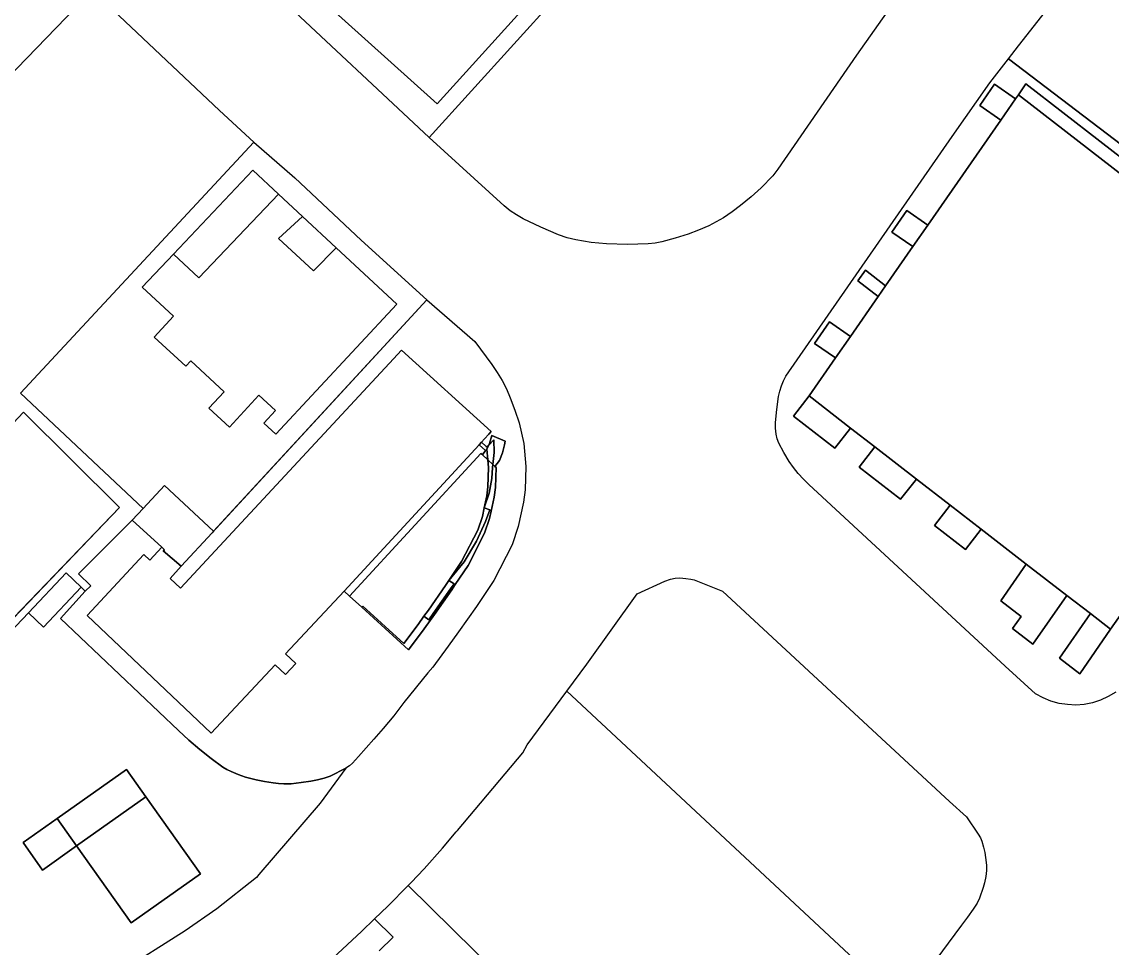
# Model space of a CAD drawing. Header units: millimetres. Extents: x 1888 to 2040, y 1705 to 1894.
# Drawn here: x 1931.1194 to 1931.3027, y 1832.0673 to 1832.2231 of the extents above; entities that cross this region are included whole.
import ezdxf

# ---------------------------------------------------------------- set-up
doc = ezdxf.new("R2010")
doc.units = ezdxf.units.MM

msp = doc.modelspace()

# ---------------------------------------------------------------- linework, layer by layer
for p, q in [((1931.0948, 1832.19065), (1931.1302, 1832.22731)), ((1931.0948, 1832.19065), (1931.1302, 1832.22731)), ((1931.13276, 1832.22695), (1931.15264, 1832.20815)), ((1931.13276, 1832.22695), (1931.15264, 1832.20815)), ((1931.18789, 1832.20361), (1931.16257, 1832.22731)), ((1931.18789, 1832.20361), (1931.16257, 1832.22731)), ((1931.18923, 1832.20928), (1931.16918, 1832.22731)), ((1931.16918, 1832.22731), (1931.18923, 1832.20928)), ((1931.20931, 1832.22731), (1931.18789, 1832.20361)), ((1931.18789, 1832.20361), (1931.20931, 1832.22731)), ((1931.20931, 1832.22731), (1931.18789, 1832.20361)), ((1931.18789, 1832.20361), (1931.20931, 1832.22731)), ((1931.20552, 1832.22728), (1931.18923, 1832.20928)), ((1931.18923, 1832.20928), (1931.20552, 1832.22728)), ((1931.28698, 1832.21904), (1931.29343, 1832.22731)), ((1931.28698, 1832.21904), (1931.29343, 1832.22731)), ((1931.26568, 1832.22591), (1931.25971, 1832.21745)), ((1931.26568, 1832.22591), (1931.25971, 1832.21745)), ((1931.28528, 1832.21684), (1931.28698, 1832.21904)), ((1931.28528, 1832.21684), (1931.28698, 1832.21904)), ((1931.25971, 1832.21745), (1931.24651, 1832.19828)), ((1931.25971, 1832.21745), (1931.24651, 1832.19828)), ((1931.28218, 1832.21283), (1931.28528, 1832.21684)), ((1931.28218, 1832.21283), (1931.28528, 1832.21684)), ((1931.28528, 1832.21684), (1931.34573, 1832.17078)), ((1931.34573, 1832.17078), (1931.28528, 1832.21684)), ((1931.28528, 1832.21684), (1931.34573, 1832.17078)), ((1931.34573, 1832.17078), (1931.28528, 1832.21684)), ((1931.27581, 1832.20377), (1931.28218, 1832.21283)), ((1931.27581, 1832.20377), (1931.28218, 1832.21283)), ((1931.28296, 1832.2126), (1931.28045, 1832.20899)), ((1931.28045, 1832.20899), (1931.28296, 1832.2126)), ((1931.28649, 1832.21015), (1931.28296, 1832.2126)), ((1931.28296, 1832.2126), (1931.28649, 1832.21015)), ((1931.28821, 1832.21264), (1931.28696, 1832.21083)), ((1931.28696, 1832.21083), (1931.28821, 1832.21264)), ((1931.33585, 1832.17568), (1931.28821, 1832.21264)), ((1931.28821, 1832.21264), (1931.33585, 1832.17568)), ((1931.28398, 1832.20654), (1931.28649, 1832.21015)), ((1931.28649, 1832.21015), (1931.28398, 1832.20654)), ((1931.28649, 1832.21015), (1931.28696, 1832.21083)), ((1931.28696, 1832.21083), (1931.28649, 1832.21015)), ((1931.28696, 1832.21083), (1931.3346, 1832.17387)), ((1931.3346, 1832.17387), (1931.28696, 1832.21083)), ((1931.15264, 1832.20815), (1931.15838, 1832.20285)), ((1931.15264, 1832.20815), (1931.15838, 1832.20285)), ((1931.28045, 1832.20899), (1931.28398, 1832.20654)), ((1931.28398, 1832.20654), (1931.28045, 1832.20899)), ((1931.27173, 1832.18889), (1931.28398, 1832.20654)), ((1931.28398, 1832.20654), (1931.27173, 1832.18889)), ((1931.15838, 1832.20285), (1931.11915, 1832.16062)), ((1931.11915, 1832.16062), (1931.15838, 1832.20285)), ((1931.15838, 1832.20285), (1931.11915, 1832.16062)), ((1931.11915, 1832.16062), (1931.15838, 1832.20285)), ((1931.15838, 1832.20285), (1931.16527, 1832.19682)), ((1931.15838, 1832.20285), (1931.16527, 1832.19682)), ((1931.2005, 1832.19212), (1931.18789, 1832.20361)), ((1931.2005, 1832.19212), (1931.18789, 1832.20361)), ((1931.24788, 1832.16348), (1931.27581, 1832.20377)), ((1931.24788, 1832.16348), (1931.27581, 1832.20377)), ((1931.1582, 1832.19813), (1931.14486, 1832.18401)), ((1931.14486, 1832.18401), (1931.1582, 1832.19813)), ((1931.16257, 1832.19407), (1931.1582, 1832.19813)), ((1931.1582, 1832.19813), (1931.16257, 1832.19407)), ((1931.24564, 1832.19719), (1931.24372, 1832.19517)), ((1931.24564, 1832.19719), (1931.24372, 1832.19517)), ((1931.24651, 1832.19828), (1931.24564, 1832.19719)), ((1931.24651, 1832.19828), (1931.24564, 1832.19719)), ((1931.16527, 1832.19682), (1931.17647, 1832.18638)), ((1931.16527, 1832.19682), (1931.17647, 1832.18638)), ((1931.24372, 1832.19517), (1931.24201, 1832.19364)), ((1931.24372, 1832.19517), (1931.24201, 1832.19364)), ((1931.14912, 1832.18002), (1931.16257, 1832.19407)), ((1931.16257, 1832.19407), (1931.14912, 1832.18002)), ((1931.16656, 1832.19036), (1931.16257, 1832.19407)), ((1931.16257, 1832.19407), (1931.16656, 1832.19036)), ((1931.24201, 1832.19364), (1931.24024, 1832.19218)), ((1931.24201, 1832.19364), (1931.24024, 1832.19218)), ((1931.20151, 1832.19132), (1931.2005, 1832.19212)), ((1931.20151, 1832.19132), (1931.2005, 1832.19212)), ((1931.24024, 1832.19218), (1931.23882, 1832.19112)), ((1931.24024, 1832.19218), (1931.23882, 1832.19112)), ((1931.2682, 1832.19134), (1931.26569, 1832.18773)), ((1931.26569, 1832.18773), (1931.2682, 1832.19134)), ((1931.27173, 1832.18889), (1931.2682, 1832.19134)), ((1931.2682, 1832.19134), (1931.27173, 1832.18889)), ((1931.16656, 1832.19036), (1931.16253, 1832.18666)), ((1931.16253, 1832.18666), (1931.16656, 1832.19036)), ((1931.17222, 1832.18509), (1931.16656, 1832.19036)), ((1931.16656, 1832.19036), (1931.17222, 1832.18509)), ((1931.20258, 1832.1906), (1931.20151, 1832.19132)), ((1931.20258, 1832.1906), (1931.20151, 1832.19132)), ((1931.20371, 1832.18997), (1931.20258, 1832.1906)), ((1931.20371, 1832.18997), (1931.20258, 1832.1906)), ((1931.20665, 1832.18856), (1931.20371, 1832.18997)), ((1931.20665, 1832.18856), (1931.20371, 1832.18997)), ((1931.23735, 1832.19013), (1931.23614, 1832.18942)), ((1931.23735, 1832.19013), (1931.23614, 1832.18942)), ((1931.23882, 1832.19112), (1931.23735, 1832.19013)), ((1931.23882, 1832.19112), (1931.23735, 1832.19013)), ((1931.20965, 1832.18727), (1931.20665, 1832.18856)), ((1931.20965, 1832.18727), (1931.20665, 1832.18856)), ((1931.23317, 1832.18805), (1931.23143, 1832.18739)), ((1931.23317, 1832.18805), (1931.23143, 1832.18739)), ((1931.23488, 1832.18879), (1931.23317, 1832.18805)), ((1931.23488, 1832.18879), (1931.23317, 1832.18805)), ((1931.23614, 1832.18942), (1931.23488, 1832.18879)), ((1931.23614, 1832.18942), (1931.23488, 1832.18879)), ((1931.26569, 1832.18773), (1931.26922, 1832.18528)), ((1931.26922, 1832.18528), (1931.26569, 1832.18773)), ((1931.26922, 1832.18528), (1931.27173, 1832.18889)), ((1931.27173, 1832.18889), (1931.26922, 1832.18528)), ((1931.16253, 1832.18666), (1931.16841, 1832.18119)), ((1931.16841, 1832.18119), (1931.16253, 1832.18666)), ((1931.17647, 1832.18638), (1931.18748, 1832.17632)), ((1931.17647, 1832.18638), (1931.18748, 1832.17632)), ((1931.21108, 1832.18677), (1931.20965, 1832.18727)), ((1931.21108, 1832.18677), (1931.20965, 1832.18727)), ((1931.21255, 1832.1864), (1931.21108, 1832.18677)), ((1931.21255, 1832.1864), (1931.21108, 1832.18677)), ((1931.21511, 1832.18598), (1931.21255, 1832.1864)), ((1931.21511, 1832.18598), (1931.21255, 1832.1864)), ((1931.2177, 1832.18575), (1931.21511, 1832.18598)), ((1931.2177, 1832.18575), (1931.21511, 1832.18598)), ((1931.22587, 1832.18585), (1931.22473, 1832.18574)), ((1931.22587, 1832.18585), (1931.22473, 1832.18574)), ((1931.22699, 1832.18607), (1931.22587, 1832.18585)), ((1931.22699, 1832.18607), (1931.22587, 1832.18585)), ((1931.22923, 1832.18668), (1931.22699, 1832.18607)), ((1931.22923, 1832.18668), (1931.22699, 1832.18607)), ((1931.23143, 1832.18739), (1931.22923, 1832.18668)), ((1931.23143, 1832.18739), (1931.22923, 1832.18668)), ((1931.14486, 1832.18401), (1931.1396, 1832.17844)), ((1931.1396, 1832.17844), (1931.14486, 1832.18401)), ((1931.14486, 1832.18401), (1931.14912, 1832.18002)), ((1931.14912, 1832.18002), (1931.14486, 1832.18401)), ((1931.16841, 1832.18119), (1931.17222, 1832.18509)), ((1931.17222, 1832.18509), (1931.16841, 1832.18119)), ((1931.18243, 1832.17561), (1931.17222, 1832.18509)), ((1931.17222, 1832.18509), (1931.18243, 1832.17561)), ((1931.22121, 1832.18565), (1931.2177, 1832.18575)), ((1931.22121, 1832.18565), (1931.2177, 1832.18575)), ((1931.22473, 1832.18574), (1931.22121, 1832.18565)), ((1931.22473, 1832.18574), (1931.22121, 1832.18565)), ((1931.26464, 1832.17867), (1931.26922, 1832.18528)), ((1931.26922, 1832.18528), (1931.26464, 1832.17867)), ((1931.26124, 1832.18131), (1931.25998, 1832.1795)), ((1931.25998, 1832.1795), (1931.26124, 1832.18131)), ((1931.26464, 1832.17867), (1931.26124, 1832.18131)), ((1931.26124, 1832.18131), (1931.26464, 1832.17867)), ((1931.25998, 1832.1795), (1931.26338, 1832.17686)), ((1931.26338, 1832.17686), (1931.25998, 1832.1795)), ((1931.26338, 1832.17686), (1931.26464, 1832.17867)), ((1931.26464, 1832.17867), (1931.26338, 1832.17686)), ((1931.1396, 1832.17844), (1931.14488, 1832.17356)), ((1931.14488, 1832.17356), (1931.1396, 1832.17844)), ((1931.25873, 1832.17017), (1931.26338, 1832.17686)), ((1931.26338, 1832.17686), (1931.25873, 1832.17017)), ((1931.15138, 1832.13713), (1931.18748, 1832.17632)), ((1931.18748, 1832.17632), (1931.15138, 1832.13713)), ((1931.15138, 1832.13713), (1931.18748, 1832.17632)), ((1931.18748, 1832.17632), (1931.15164, 1832.13742)), ((1931.1621, 1832.15375), (1931.18243, 1832.17561)), ((1931.18243, 1832.17561), (1931.1621, 1832.15375)), ((1931.18748, 1832.17632), (1931.19558, 1832.16934)), ((1931.18748, 1832.17632), (1931.19558, 1832.16934)), ((1931.14488, 1832.17356), (1931.14164, 1832.17006)), ((1931.14164, 1832.17006), (1931.14488, 1832.17356)), ((1931.2552, 1832.17262), (1931.25269, 1832.169)), ((1931.25269, 1832.169), (1931.2552, 1832.17262)), ((1931.25873, 1832.17017), (1931.2552, 1832.17262)), ((1931.2552, 1832.17262), (1931.25873, 1832.17017)), ((1931.14164, 1832.17006), (1931.14694, 1832.16516)), ((1931.14694, 1832.16516), (1931.14164, 1832.17006)), ((1931.19558, 1832.16934), (1931.19844, 1832.16543)), ((1931.19558, 1832.16934), (1931.19844, 1832.16543)), ((1931.25622, 1832.16655), (1931.25873, 1832.17017)), ((1931.25873, 1832.17017), (1931.25622, 1832.16655)), ((1931.18323, 1832.16787), (1931.18119, 1832.16567)), ((1931.18119, 1832.16567), (1931.18323, 1832.16787)), ((1931.19832, 1832.15416), (1931.18323, 1832.16787)), ((1931.18323, 1832.16787), (1931.19832, 1832.15416)), ((1931.25269, 1832.169), (1931.25622, 1832.16655)), ((1931.25622, 1832.16655), (1931.25269, 1832.169)), ((1931.18119, 1832.16567), (1931.14607, 1832.12781)), ((1931.14607, 1832.12781), (1931.18119, 1832.16567)), ((1931.14694, 1832.16516), (1931.14778, 1832.16607)), ((1931.14778, 1832.16607), (1931.14694, 1832.16516)), ((1931.14778, 1832.16607), (1931.15341, 1832.16086)), ((1931.15341, 1832.16086), (1931.14778, 1832.16607)), ((1931.25178, 1832.16016), (1931.25622, 1832.16655)), ((1931.25622, 1832.16655), (1931.25178, 1832.16016)), ((1931.19844, 1832.16543), (1931.19934, 1832.16411)), ((1931.19844, 1832.16543), (1931.19934, 1832.16411)), ((1931.19934, 1832.16411), (1931.20015, 1832.16275)), ((1931.19934, 1832.16411), (1931.20015, 1832.16275)), ((1931.20015, 1832.16275), (1931.20088, 1832.16133)), ((1931.20015, 1832.16275), (1931.20088, 1832.16133)), ((1931.24711, 1832.16184), (1931.24746, 1832.16269)), ((1931.24711, 1832.16184), (1931.24746, 1832.16269)), ((1931.24746, 1832.16269), (1931.24788, 1832.16348)), ((1931.24746, 1832.16269), (1931.24788, 1832.16348)), ((1931.13976, 1832.14121), (1931.11915, 1832.16062)), ((1931.11915, 1832.16062), (1931.13976, 1832.14121)), ((1931.13976, 1832.14121), (1931.11915, 1832.16062)), ((1931.11915, 1832.16062), (1931.13976, 1832.14121)), ((1931.15341, 1832.16086), (1931.15085, 1832.1581)), ((1931.15085, 1832.1581), (1931.15341, 1832.16086)), ((1931.15429, 1832.15491), (1931.15925, 1832.16027)), ((1931.15925, 1832.16027), (1931.15429, 1832.15491)), ((1931.15925, 1832.16027), (1931.16204, 1832.15769)), ((1931.16204, 1832.15769), (1931.15925, 1832.16027)), ((1931.20088, 1832.16133), (1931.20152, 1832.15987)), ((1931.20088, 1832.16133), (1931.20152, 1832.15987)), ((1931.24664, 1832.16006), (1931.24684, 1832.16096)), ((1931.24664, 1832.16006), (1931.24684, 1832.16096)), ((1931.24684, 1832.16096), (1931.24711, 1832.16184)), ((1931.24684, 1832.16096), (1931.24711, 1832.16184)), ((1931.20152, 1832.15987), (1931.20231, 1832.15776)), ((1931.20152, 1832.15987), (1931.20231, 1832.15776)), ((1931.24633, 1832.1579), (1931.24664, 1832.16006)), ((1931.24633, 1832.1579), (1931.24664, 1832.16006)), ((1931.25178, 1832.16016), (1931.24914, 1832.15676)), ((1931.24914, 1832.15676), (1931.25178, 1832.16016)), ((1931.25873, 1832.15476), (1931.25178, 1832.16016)), ((1931.25178, 1832.16016), (1931.25873, 1832.15476)), ((1931.07629, 1832.11177), (1931.11967, 1832.15744)), ((1931.11967, 1832.15744), (1931.07629, 1832.11177)), ((1931.11967, 1832.15744), (1931.13582, 1832.14141)), ((1931.13582, 1832.14141), (1931.11967, 1832.15744)), ((1931.15085, 1832.1581), (1931.15429, 1832.15491)), ((1931.15429, 1832.15491), (1931.15085, 1832.1581)), ((1931.16204, 1832.15769), (1931.1601, 1832.15559)), ((1931.1601, 1832.15559), (1931.16204, 1832.15769)), ((1931.20231, 1832.15776), (1931.20299, 1832.15562)), ((1931.20231, 1832.15776), (1931.20299, 1832.15562)), ((1931.24613, 1832.15572), (1931.24633, 1832.1579)), ((1931.24613, 1832.15572), (1931.24633, 1832.1579)), ((1931.24914, 1832.15676), (1931.25609, 1832.15137)), ((1931.25609, 1832.15137), (1931.24914, 1832.15676)), ((1931.1601, 1832.15559), (1931.1621, 1832.15375)), ((1931.1621, 1832.15375), (1931.1601, 1832.15559)), ((1931.20299, 1832.15562), (1931.20377, 1832.15216)), ((1931.20299, 1832.15562), (1931.20377, 1832.15216)), ((1931.24612, 1832.15473), (1931.24613, 1832.15572)), ((1931.24612, 1832.15473), (1931.24613, 1832.15572)), ((1931.24622, 1832.15374), (1931.24612, 1832.15473)), ((1931.24622, 1832.15374), (1931.24612, 1832.15473)), ((1931.25609, 1832.15137), (1931.25873, 1832.15476)), ((1931.25873, 1832.15476), (1931.25609, 1832.15137)), ((1931.26284, 1832.15158), (1931.25873, 1832.15476)), ((1931.25873, 1832.15476), (1931.26284, 1832.15158)), ((1931.19669, 1832.15239), (1931.19719, 1832.15293)), ((1931.19719, 1832.15293), (1931.19669, 1832.15239)), ((1931.19719, 1832.15293), (1931.19793, 1832.15373)), ((1931.19793, 1832.15373), (1931.19719, 1832.15293)), ((1931.19793, 1832.15373), (1931.19832, 1832.15416)), ((1931.19832, 1832.15416), (1931.19793, 1832.15373)), ((1931.19839, 1832.15353), (1931.19802, 1832.15217)), ((1931.19802, 1832.15217), (1931.19839, 1832.15353)), ((1931.20067, 1832.15255), (1931.19839, 1832.15353)), ((1931.19839, 1832.15353), (1931.20067, 1832.15255)), ((1931.2464, 1832.15296), (1931.24622, 1832.15374)), ((1931.2464, 1832.15296), (1931.24622, 1832.15374)), ((1931.2467, 1832.15222), (1931.2464, 1832.15296)), ((1931.2467, 1832.15222), (1931.2464, 1832.15296)), ((1931.17357, 1832.12732), (1931.19629, 1832.15195)), ((1931.19629, 1832.15195), (1931.17357, 1832.12732)), ((1931.19629, 1832.15195), (1931.19669, 1832.15239)), ((1931.19669, 1832.15239), (1931.19629, 1832.15195)), ((1931.19736, 1832.15097), (1931.19629, 1832.15195)), ((1931.19629, 1832.15195), (1931.19736, 1832.15097)), ((1931.19669, 1832.15239), (1931.19748, 1832.15167)), ((1931.19748, 1832.15167), (1931.19669, 1832.15239)), ((1931.19758, 1832.15121), (1931.19736, 1832.15097)), ((1931.19736, 1832.15097), (1931.19758, 1832.15121)), ((1931.19748, 1832.15167), (1931.19761, 1832.15155)), ((1931.19761, 1832.15155), (1931.19748, 1832.15167)), ((1931.19786, 1832.15182), (1931.19758, 1832.15121)), ((1931.19758, 1832.15121), (1931.19786, 1832.15182)), ((1931.19776, 1832.1494), (1931.19758, 1832.15121)), ((1931.19758, 1832.15121), (1931.19776, 1832.1494)), ((1931.19761, 1832.15155), (1931.19786, 1832.15182)), ((1931.19786, 1832.15182), (1931.19761, 1832.15155)), ((1931.19786, 1832.15182), (1931.19877, 1832.1528)), ((1931.19877, 1832.1528), (1931.19786, 1832.15182)), ((1931.19802, 1832.15217), (1931.19786, 1832.15182)), ((1931.19786, 1832.15182), (1931.19802, 1832.15217)), ((1931.19877, 1832.1528), (1931.19878, 1832.15067)), ((1931.19878, 1832.15067), (1931.19877, 1832.1528)), ((1931.2002, 1832.15059), (1931.20057, 1832.15191)), ((1931.20057, 1832.15191), (1931.2002, 1832.15059)), ((1931.20057, 1832.15191), (1931.20067, 1832.15255)), ((1931.20067, 1832.15255), (1931.20057, 1832.15191)), ((1931.20377, 1832.15216), (1931.20414, 1832.1483)), ((1931.20377, 1832.15216), (1931.20414, 1832.1483)), ((1931.2475, 1832.15066), (1931.2467, 1832.15222)), ((1931.2475, 1832.15066), (1931.2467, 1832.15222)), ((1931.26284, 1832.15158), (1931.2602, 1832.14818)), ((1931.2602, 1832.14818), (1931.26284, 1832.15158)), ((1931.2698, 1832.14618), (1931.26284, 1832.15158)), ((1931.26284, 1832.15158), (1931.2698, 1832.14618)), ((1931.17447, 1832.1265), (1931.19656, 1832.15048)), ((1931.19656, 1832.15048), (1931.17447, 1832.1265)), ((1931.19656, 1832.15048), (1931.19672, 1832.15034)), ((1931.19672, 1832.15034), (1931.19656, 1832.15048)), ((1931.19672, 1832.15034), (1931.19683, 1832.15024)), ((1931.19683, 1832.15024), (1931.19672, 1832.15034)), ((1931.19736, 1832.15097), (1931.19683, 1832.15024)), ((1931.19683, 1832.15024), (1931.19736, 1832.15097)), ((1931.19683, 1832.15024), (1931.19776, 1832.1494)), ((1931.19776, 1832.1494), (1931.19683, 1832.15024)), ((1931.19788, 1832.1481), (1931.19776, 1832.1494)), ((1931.19776, 1832.1494), (1931.19859, 1832.14864)), ((1931.19776, 1832.1494), (1931.19788, 1832.1481)), ((1931.19859, 1832.14864), (1931.19776, 1832.1494)), ((1931.19878, 1832.15067), (1931.19859, 1832.14864)), ((1931.19859, 1832.14864), (1931.19878, 1832.15067)), ((1931.19894, 1832.14832), (1931.19972, 1832.14931)), ((1931.19972, 1832.14931), (1931.19894, 1832.14832)), ((1931.19972, 1832.14931), (1931.2002, 1832.15059)), ((1931.2002, 1832.15059), (1931.19972, 1832.14931)), ((1931.24841, 1832.14916), (1931.2475, 1832.15066)), ((1931.24841, 1832.14916), (1931.2475, 1832.15066)), ((1931.19777, 1832.14487), (1931.19788, 1832.1481)), ((1931.19788, 1832.1481), (1931.19777, 1832.14487)), ((1931.19854, 1832.14815), (1931.1984, 1832.14625)), ((1931.1984, 1832.14625), (1931.19854, 1832.14815)), ((1931.19859, 1832.14864), (1931.19854, 1832.14815)), ((1931.19854, 1832.14815), (1931.19859, 1832.14864)), ((1931.19859, 1832.14864), (1931.19894, 1832.14832)), ((1931.19894, 1832.14832), (1931.19859, 1832.14864)), ((1931.19894, 1832.14832), (1931.19915, 1832.14813)), ((1931.19915, 1832.14813), (1931.19894, 1832.14832)), ((1931.19915, 1832.14813), (1931.19902, 1832.14477)), ((1931.19902, 1832.14477), (1931.19915, 1832.14813)), ((1931.20414, 1832.1483), (1931.20401, 1832.14438)), ((1931.20414, 1832.1483), (1931.20401, 1832.14438)), ((1931.24914, 1832.1481), (1931.24841, 1832.14916)), ((1931.24914, 1832.1481), (1931.24841, 1832.14916)), ((1931.24994, 1832.1471), (1931.24914, 1832.1481)), ((1931.24994, 1832.1471), (1931.24914, 1832.1481)), ((1931.2602, 1832.14818), (1931.26716, 1832.14278)), ((1931.26716, 1832.14278), (1931.2602, 1832.14818)), ((1931.1984, 1832.14625), (1931.19798, 1832.14382)), ((1931.19798, 1832.14382), (1931.1984, 1832.14625)), ((1931.25081, 1832.14615), (1931.24994, 1832.1471)), ((1931.25081, 1832.14615), (1931.24994, 1832.1471)), ((1931.25173, 1832.14525), (1931.25081, 1832.14615)), ((1931.25173, 1832.14525), (1931.25081, 1832.14615)), ((1931.26716, 1832.14278), (1931.2698, 1832.14618)), ((1931.2698, 1832.14618), (1931.26716, 1832.14278)), ((1931.2755, 1832.14178), (1931.2698, 1832.14618)), ((1931.2698, 1832.14618), (1931.2755, 1832.14178)), ((1931.14339, 1832.1451), (1931.13976, 1832.14121)), ((1931.13976, 1832.14121), (1931.14339, 1832.1451)), ((1931.15164, 1832.13742), (1931.14339, 1832.1451)), ((1931.14339, 1832.1451), (1931.15164, 1832.13742)), ((1931.19798, 1832.14382), (1931.19714, 1832.14135)), ((1931.19714, 1832.14135), (1931.19798, 1832.14382)), ((1931.19758, 1832.14336), (1931.19777, 1832.14487)), ((1931.19777, 1832.14487), (1931.19758, 1832.14336)), ((1931.19902, 1832.14477), (1931.19882, 1832.14315)), ((1931.19882, 1832.14315), (1931.19902, 1832.14477)), ((1931.20401, 1832.14438), (1931.20375, 1832.1423)), ((1931.20401, 1832.14438), (1931.20375, 1832.1423)), ((1931.28472, 1832.11472), (1931.25173, 1832.14525)), ((1931.28472, 1832.11472), (1931.25173, 1832.14525)), ((1931.19714, 1832.14135), (1931.19758, 1832.14336)), ((1931.19758, 1832.14336), (1931.19714, 1832.14135)), ((1931.19882, 1832.14315), (1931.1983, 1832.1408)), ((1931.1983, 1832.1408), (1931.19882, 1832.14315)), ((1931.20375, 1832.1423), (1931.20285, 1832.1382)), ((1931.20375, 1832.1423), (1931.20285, 1832.1382)), ((1931.13582, 1832.14141), (1931.08919, 1832.09292)), ((1931.08919, 1832.09292), (1931.13582, 1832.14141)), ((1931.13794, 1832.13926), (1931.13976, 1832.14121)), ((1931.13976, 1832.14121), (1931.13794, 1832.13926)), ((1931.13794, 1832.13926), (1931.13976, 1832.14121)), ((1931.13976, 1832.14121), (1931.13794, 1832.13926)), ((1931.19682, 1832.13987), (1931.19714, 1832.14135)), ((1931.19714, 1832.14135), (1931.19682, 1832.13987)), ((1931.19714, 1832.14135), (1931.19809, 1832.141)), ((1931.19809, 1832.141), (1931.19714, 1832.14135)), ((1931.19809, 1832.141), (1931.19737, 1832.13905)), ((1931.19737, 1832.13905), (1931.19809, 1832.141)), ((1931.1983, 1832.1408), (1931.19802, 1832.13954)), ((1931.19802, 1832.13954), (1931.1983, 1832.1408)), ((1931.2755, 1832.14178), (1931.27285, 1832.13836)), ((1931.27285, 1832.13836), (1931.2755, 1832.14178)), ((1931.28072, 1832.13774), (1931.2755, 1832.14178)), ((1931.2755, 1832.14178), (1931.28072, 1832.13774)), ((1931.13794, 1832.13926), (1931.1289, 1832.13022)), ((1931.1289, 1832.13022), (1931.13794, 1832.13926)), ((1931.13794, 1832.13926), (1931.1289, 1832.13022)), ((1931.1289, 1832.13022), (1931.13794, 1832.13926)), ((1931.1429, 1832.13473), (1931.13794, 1832.13926)), ((1931.13794, 1832.13926), (1931.1429, 1832.13473)), ((1931.1429, 1832.13473), (1931.13794, 1832.13926)), ((1931.13794, 1832.13926), (1931.1429, 1832.13473)), ((1931.19737, 1832.13905), (1931.19583, 1832.13571)), ((1931.19583, 1832.13571), (1931.19737, 1832.13905)), ((1931.19605, 1832.13758), (1931.19682, 1832.13987)), ((1931.19682, 1832.13987), (1931.19605, 1832.13758)), ((1931.19802, 1832.13954), (1931.1972, 1832.13709)), ((1931.1972, 1832.13709), (1931.19802, 1832.13954)), ((1931.20285, 1832.1382), (1931.20182, 1832.13514)), ((1931.20285, 1832.1382), (1931.20182, 1832.13514)), ((1931.27285, 1832.13836), (1931.27807, 1832.13432)), ((1931.27807, 1832.13432), (1931.27285, 1832.13836)), ((1931.15138, 1832.13713), (1931.14617, 1832.13153)), ((1931.14617, 1832.13153), (1931.15138, 1832.13713)), ((1931.15138, 1832.13713), (1931.14617, 1832.13153)), ((1931.14617, 1832.13153), (1931.15138, 1832.13713)), ((1931.15164, 1832.13742), (1931.15138, 1832.13713)), ((1931.19333, 1832.1323), (1931.19605, 1832.13758)), ((1931.19605, 1832.13758), (1931.19333, 1832.1323)), ((1931.1972, 1832.13709), (1931.19441, 1832.13167)), ((1931.19441, 1832.13167), (1931.1972, 1832.13709)), ((1931.27807, 1832.13432), (1931.28072, 1832.13774)), ((1931.28072, 1832.13774), (1931.27807, 1832.13432)), ((1931.28829, 1832.13189), (1931.28072, 1832.13774)), ((1931.28072, 1832.13774), (1931.28829, 1832.13189)), ((1931.14291, 1832.13471), (1931.14092, 1832.13256)), ((1931.14092, 1832.13256), (1931.14291, 1832.13471)), ((1931.14291, 1832.13471), (1931.1429, 1832.13473)), ((1931.1429, 1832.13473), (1931.14291, 1832.13471)), ((1931.14291, 1832.13471), (1931.1429, 1832.13473)), ((1931.1429, 1832.13473), (1931.14291, 1832.13471)), ((1931.14336, 1832.13429), (1931.14291, 1832.13471)), ((1931.14291, 1832.13471), (1931.14336, 1832.13429)), ((1931.14336, 1832.13429), (1931.14291, 1832.13471)), ((1931.14291, 1832.13471), (1931.14336, 1832.13429)), ((1931.19583, 1832.13571), (1931.19374, 1832.13226)), ((1931.19374, 1832.13226), (1931.19583, 1832.13571)), ((1931.20182, 1832.13514), (1931.19873, 1832.12913)), ((1931.20182, 1832.13514), (1931.19873, 1832.12913)), ((1931.13992, 1832.13347), (1931.13039, 1832.12325)), ((1931.13039, 1832.12325), (1931.13992, 1832.13347)), ((1931.14092, 1832.13256), (1931.13992, 1832.13347)), ((1931.13992, 1832.13347), (1931.14092, 1832.13256)), ((1931.14315, 1832.13411), (1931.14336, 1832.13429)), ((1931.14336, 1832.13429), (1931.14315, 1832.13411)), ((1931.14315, 1832.13411), (1931.14336, 1832.13429)), ((1931.14336, 1832.13429), (1931.14315, 1832.13411)), ((1931.14617, 1832.13153), (1931.14315, 1832.13411)), ((1931.14315, 1832.13411), (1931.14617, 1832.13153)), ((1931.14617, 1832.13153), (1931.14315, 1832.13411)), ((1931.14315, 1832.13411), (1931.14617, 1832.13153)), ((1931.14432, 1832.12944), (1931.14617, 1832.13153)), ((1931.14617, 1832.13153), (1931.14432, 1832.12944)), ((1931.1912, 1832.1291), (1931.19333, 1832.1323)), ((1931.19333, 1832.1323), (1931.1912, 1832.1291)), ((1931.19374, 1832.13226), (1931.1912, 1832.1291)), ((1931.1912, 1832.1291), (1931.19374, 1832.13226)), ((1931.19441, 1832.13167), (1931.19226, 1832.12845)), ((1931.19226, 1832.12845), (1931.19441, 1832.13167)), ((1931.28829, 1832.13189), (1931.28401, 1832.12572)), ((1931.28401, 1832.12572), (1931.28829, 1832.13189)), ((1931.2951, 1832.12662), (1931.28829, 1832.13189)), ((1931.28829, 1832.13189), (1931.2951, 1832.12662)), ((1931.12684, 1832.13039), (1931.12048, 1832.12368)), ((1931.12048, 1832.12368), (1931.12684, 1832.13039)), ((1931.12684, 1832.13039), (1931.12048, 1832.12368)), ((1931.12048, 1832.12368), (1931.12684, 1832.13039)), ((1931.12935, 1832.128), (1931.12684, 1832.13039)), ((1931.12684, 1832.13039), (1931.12935, 1832.128)), ((1931.12935, 1832.128), (1931.12684, 1832.13039)), ((1931.12684, 1832.13039), (1931.12935, 1832.128)), ((1931.1289, 1832.13022), (1931.13101, 1832.12825)), ((1931.13101, 1832.12825), (1931.1289, 1832.13022)), ((1931.1289, 1832.13022), (1931.13101, 1832.12825)), ((1931.13101, 1832.12825), (1931.1289, 1832.13022)), ((1931.14607, 1832.12781), (1931.14432, 1832.12944)), ((1931.14432, 1832.12944), (1931.14607, 1832.12781)), ((1931.1912, 1832.1291), (1931.19065, 1832.12828)), ((1931.19065, 1832.12828), (1931.1912, 1832.1291)), ((1931.19206, 1832.12857), (1931.1912, 1832.1291)), ((1931.1912, 1832.1291), (1931.19206, 1832.12857)), ((1931.19873, 1832.12913), (1931.19581, 1832.12475)), ((1931.19873, 1832.12913), (1931.19581, 1832.12475)), ((1931.22287, 1832.12685), (1931.22751, 1832.12901)), ((1931.22287, 1832.12685), (1931.22751, 1832.12901)), ((1931.22751, 1832.12901), (1931.22847, 1832.12937)), ((1931.22751, 1832.12901), (1931.22847, 1832.12937)), ((1931.22847, 1832.12937), (1931.22925, 1832.12952)), ((1931.22847, 1832.12937), (1931.22925, 1832.12952)), ((1931.22925, 1832.12952), (1931.23004, 1832.12959)), ((1931.22925, 1832.12952), (1931.23004, 1832.12959)), ((1931.23004, 1832.12959), (1931.23104, 1832.12948)), ((1931.23004, 1832.12959), (1931.23104, 1832.12948)), ((1931.23104, 1832.12948), (1931.23188, 1832.12937)), ((1931.23104, 1832.12948), (1931.23188, 1832.12937)), ((1931.23188, 1832.12937), (1931.23243, 1832.12921)), ((1931.23188, 1832.12937), (1931.23243, 1832.12921)), ((1931.23243, 1832.12921), (1931.23719, 1832.12734)), ((1931.23243, 1832.12921), (1931.23719, 1832.12734)), ((1931.12305, 1832.12125), (1931.12935, 1832.128)), ((1931.12935, 1832.128), (1931.12305, 1832.12125)), ((1931.12305, 1832.12125), (1931.12935, 1832.128)), ((1931.12935, 1832.128), (1931.12305, 1832.12125)), ((1931.13003, 1832.12731), (1931.12586, 1832.12272)), ((1931.12586, 1832.12272), (1931.13003, 1832.12731)), ((1931.13003, 1832.12731), (1931.12586, 1832.12272)), ((1931.12586, 1832.12272), (1931.13003, 1832.12731)), ((1931.13003, 1832.12731), (1931.12935, 1832.128)), ((1931.12935, 1832.128), (1931.13003, 1832.12731)), ((1931.13003, 1832.12731), (1931.12935, 1832.128)), ((1931.12935, 1832.128), (1931.13003, 1832.12731)), ((1931.13101, 1832.12825), (1931.13003, 1832.12731)), ((1931.13003, 1832.12731), (1931.13101, 1832.12825)), ((1931.13101, 1832.12825), (1931.13003, 1832.12731)), ((1931.13003, 1832.12731), (1931.13101, 1832.12825)), ((1931.16371, 1832.1168), (1931.17357, 1832.12732)), ((1931.17357, 1832.12732), (1931.16371, 1832.1168)), ((1931.17447, 1832.1265), (1931.17357, 1832.12732)), ((1931.17357, 1832.12732), (1931.17447, 1832.1265)), ((1931.19065, 1832.12828), (1931.18774, 1832.12413)), ((1931.18774, 1832.12413), (1931.19065, 1832.12828)), ((1931.18857, 1832.12355), (1931.19149, 1832.12772)), ((1931.19149, 1832.12772), (1931.18857, 1832.12355)), ((1931.19168, 1832.12757), (1931.18876, 1832.12341)), ((1931.18876, 1832.12341), (1931.19168, 1832.12757)), ((1931.19149, 1832.12772), (1931.19206, 1832.12857)), ((1931.19206, 1832.12857), (1931.19149, 1832.12772)), ((1931.19226, 1832.12845), (1931.19168, 1832.12757)), ((1931.19168, 1832.12757), (1931.19226, 1832.12845)), ((1931.23719, 1832.12734), (1931.27539, 1832.09195)), ((1931.23719, 1832.12734), (1931.27539, 1832.09195)), ((1931.30699, 1832.12744), (1931.30247, 1832.12093)), ((1931.30247, 1832.12093), (1931.30699, 1832.12744)), ((1931.17653, 1832.12463), (1931.17447, 1832.1265)), ((1931.17447, 1832.1265), (1931.17653, 1832.12463)), ((1931.21439, 1832.11506), (1931.22287, 1832.12685)), ((1931.21439, 1832.11506), (1931.22287, 1832.12685)), ((1931.28401, 1832.12572), (1931.28741, 1832.12309)), ((1931.28741, 1832.12309), (1931.28401, 1832.12572)), ((1931.28939, 1832.11839), (1931.2951, 1832.12662)), ((1931.2951, 1832.12662), (1931.28939, 1832.11839)), ((1931.29906, 1832.12356), (1931.2951, 1832.12662)), ((1931.2951, 1832.12662), (1931.29906, 1832.12356)), ((1931.12048, 1832.12368), (1931.08635, 1832.08772)), ((1931.08635, 1832.08772), (1931.12048, 1832.12368)), ((1931.12048, 1832.12368), (1931.08635, 1832.08772)), ((1931.08635, 1832.08772), (1931.12048, 1832.12368)), ((1931.12048, 1832.12368), (1931.12305, 1832.12125)), ((1931.12305, 1832.12125), (1931.12048, 1832.12368)), ((1931.12048, 1832.12368), (1931.12305, 1832.12125)), ((1931.12305, 1832.12125), (1931.12048, 1832.12368)), ((1931.17671, 1832.12482), (1931.17653, 1832.12463)), ((1931.17653, 1832.12463), (1931.17671, 1832.12482)), ((1931.18441, 1832.11747), (1931.17653, 1832.12463)), ((1931.17653, 1832.12463), (1931.18441, 1832.11747)), ((1931.18364, 1832.11853), (1931.17671, 1832.12482)), ((1931.17671, 1832.12482), (1931.18364, 1832.11853)), ((1931.18774, 1832.12413), (1931.187, 1832.12311)), ((1931.187, 1832.12311), (1931.18774, 1832.12413)), ((1931.1878, 1832.12248), (1931.18857, 1832.12355)), ((1931.18857, 1832.12355), (1931.1878, 1832.12248)), ((1931.19581, 1832.12475), (1931.19283, 1832.12051)), ((1931.19581, 1832.12475), (1931.19283, 1832.12051)), ((1931.29906, 1832.12356), (1931.29387, 1832.11607)), ((1931.29387, 1832.11607), (1931.29906, 1832.12356)), ((1931.30247, 1832.12093), (1931.29906, 1832.12356)), ((1931.29906, 1832.12356), (1931.30247, 1832.12093)), ((1931.12586, 1832.12272), (1931.14571, 1832.10391)), ((1931.14571, 1832.10391), (1931.12586, 1832.12272)), ((1931.12586, 1832.12272), (1931.14571, 1832.10391)), ((1931.14571, 1832.10391), (1931.12586, 1832.12272)), ((1931.13039, 1832.12325), (1931.15123, 1832.10347)), ((1931.15123, 1832.10347), (1931.13039, 1832.12325)), ((1931.18601, 1832.12173), (1931.18364, 1832.11853)), ((1931.18364, 1832.11853), (1931.18601, 1832.12173)), ((1931.187, 1832.12311), (1931.18601, 1832.12173)), ((1931.18601, 1832.12173), (1931.187, 1832.12311)), ((1931.187, 1832.12311), (1931.1878, 1832.12248)), ((1931.1878, 1832.12248), (1931.187, 1832.12311)), ((1931.18876, 1832.12341), (1931.18702, 1832.121)), ((1931.18702, 1832.121), (1931.18876, 1832.12341)), ((1931.28741, 1832.12309), (1931.28598, 1832.12103)), ((1931.28598, 1832.12103), (1931.28741, 1832.12309)), ((1931.18702, 1832.121), (1931.18441, 1832.11747)), ((1931.18441, 1832.11747), (1931.18702, 1832.121)), ((1931.19283, 1832.12051), (1931.19106, 1832.11805)), ((1931.19283, 1832.12051), (1931.19106, 1832.11805)), ((1931.28598, 1832.12103), (1931.28939, 1832.11839)), ((1931.28939, 1832.11839), (1931.28598, 1832.12103)), ((1931.29728, 1832.11344), (1931.30247, 1832.12093)), ((1931.30247, 1832.12093), (1931.29728, 1832.11344)), ((1931.19106, 1832.11805), (1931.18847, 1832.11455)), ((1931.19106, 1832.11805), (1931.18847, 1832.11455)), ((1931.16547, 1832.11516), (1931.16371, 1832.1168)), ((1931.16371, 1832.1168), (1931.16547, 1832.11516)), ((1931.15123, 1832.10347), (1931.16198, 1832.11495)), ((1931.16198, 1832.11495), (1931.15123, 1832.10347)), ((1931.16198, 1832.11495), (1931.16373, 1832.11331)), ((1931.16373, 1832.11331), (1931.16198, 1832.11495)), ((1931.16373, 1832.11331), (1931.16547, 1832.11516)), ((1931.16547, 1832.11516), (1931.16373, 1832.11331)), ((1931.18847, 1832.11455), (1931.18767, 1832.11357)), ((1931.18847, 1832.11455), (1931.18767, 1832.11357)), ((1931.21105, 1832.11051), (1931.21439, 1832.11506)), ((1931.21105, 1832.11051), (1931.21439, 1832.11506)), ((1931.28986, 1832.11007), (1931.28472, 1832.11472)), ((1931.28986, 1832.11007), (1931.28472, 1832.11472)), ((1931.29387, 1832.11607), (1931.29728, 1832.11344)), ((1931.29728, 1832.11344), (1931.29387, 1832.11607)), ((1931.18767, 1832.11357), (1931.18364, 1832.10858)), ((1931.18767, 1832.11357), (1931.18364, 1832.10858)), ((1931.20437, 1832.10148), (1931.21105, 1832.11051)), ((1931.20437, 1832.10148), (1931.21105, 1832.11051)), ((1931.21105, 1832.11051), (1931.26747, 1832.05787)), ((1931.26747, 1832.05787), (1931.21105, 1832.11051)), ((1931.21105, 1832.11051), (1931.26747, 1832.05787)), ((1931.26747, 1832.05787), (1931.21105, 1832.11051)), ((1931.2911, 1832.10938), (1931.28986, 1832.11007)), ((1931.2911, 1832.10938), (1931.28986, 1832.11007)), ((1931.29242, 1832.10884), (1931.2911, 1832.10938)), ((1931.29242, 1832.10884), (1931.2911, 1832.10938)), ((1931.29379, 1832.10846), (1931.29242, 1832.10884)), ((1931.29379, 1832.10846), (1931.29242, 1832.10884)), ((1931.30075, 1832.109), (1931.2994, 1832.10857)), ((1931.30075, 1832.109), (1931.2994, 1832.10857)), ((1931.30208, 1832.1096), (1931.30075, 1832.109)), ((1931.30208, 1832.1096), (1931.30075, 1832.109)), ((1931.30333, 1832.11035), (1931.30208, 1832.1096)), ((1931.30333, 1832.11035), (1931.30208, 1832.1096)), ((1931.18364, 1832.10858), (1931.18191, 1832.10638)), ((1931.18364, 1832.10858), (1931.18191, 1832.10638)), ((1931.29519, 1832.10824), (1931.29379, 1832.10846)), ((1931.29519, 1832.10824), (1931.29379, 1832.10846)), ((1931.2966, 1832.10818), (1931.29519, 1832.10824)), ((1931.2966, 1832.10818), (1931.29519, 1832.10824)), ((1931.29801, 1832.10829), (1931.2966, 1832.10818)), ((1931.29801, 1832.10829), (1931.2966, 1832.10818)), ((1931.2994, 1832.10857), (1931.29801, 1832.10829)), ((1931.2994, 1832.10857), (1931.29801, 1832.10829)), ((1931.18191, 1832.10638), (1931.18013, 1832.10422)), ((1931.18191, 1832.10638), (1931.18013, 1832.10422)), ((1931.14571, 1832.10391), (1931.14749, 1832.10226)), ((1931.14749, 1832.10226), (1931.14571, 1832.10391)), ((1931.14571, 1832.10391), (1931.14749, 1832.10226)), ((1931.14749, 1832.10226), (1931.14571, 1832.10391)), ((1931.18013, 1832.10422), (1931.17858, 1832.10241)), ((1931.18013, 1832.10422), (1931.17858, 1832.10241)), ((1931.14749, 1832.10226), (1931.14933, 1832.10067)), ((1931.14933, 1832.10067), (1931.14749, 1832.10226)), ((1931.14749, 1832.10226), (1931.14933, 1832.10067)), ((1931.14933, 1832.10067), (1931.14749, 1832.10226)), ((1931.17858, 1832.10241), (1931.17601, 1832.09951)), ((1931.17858, 1832.10241), (1931.17601, 1832.09951)), ((1931.14933, 1832.10067), (1931.15124, 1832.09917)), ((1931.15124, 1832.09917), (1931.14933, 1832.10067)), ((1931.14933, 1832.10067), (1931.15124, 1832.09917)), ((1931.15124, 1832.09917), (1931.14933, 1832.10067)), ((1931.19263, 1832.08709), (1931.20362, 1832.10016)), ((1931.19263, 1832.08709), (1931.20362, 1832.10016)), ((1931.20362, 1832.10016), (1931.20437, 1832.10148)), ((1931.20362, 1832.10016), (1931.20437, 1832.10148)), ((1931.15124, 1832.09917), (1931.1532, 1832.09774)), ((1931.1532, 1832.09774), (1931.15124, 1832.09917)), ((1931.15124, 1832.09917), (1931.1532, 1832.09774)), ((1931.1532, 1832.09774), (1931.15124, 1832.09917)), ((1931.17447, 1832.09795), (1931.17385, 1832.09755)), ((1931.17447, 1832.09795), (1931.17385, 1832.09755)), ((1931.17499, 1832.09841), (1931.17447, 1832.09795)), ((1931.17499, 1832.09841), (1931.17447, 1832.09795)), ((1931.17601, 1832.09951), (1931.17499, 1832.09841)), ((1931.17601, 1832.09951), (1931.17499, 1832.09841)), ((1931.13698, 1832.09735), (1931.12532, 1832.08909)), ((1931.12532, 1832.08909), (1931.13698, 1832.09735)), ((1931.14026, 1832.09273), (1931.13698, 1832.09735)), ((1931.13698, 1832.09735), (1931.14026, 1832.09273)), ((1931.1532, 1832.09774), (1931.15386, 1832.09732)), ((1931.15386, 1832.09732), (1931.1532, 1832.09774)), ((1931.1532, 1832.09774), (1931.15386, 1832.09732)), ((1931.15386, 1832.09732), (1931.1532, 1832.09774)), ((1931.15386, 1832.09732), (1931.15456, 1832.09697)), ((1931.15456, 1832.09697), (1931.15386, 1832.09732)), ((1931.15386, 1832.09732), (1931.15456, 1832.09697)), ((1931.15456, 1832.09697), (1931.15386, 1832.09732)), ((1931.15456, 1832.09697), (1931.15575, 1832.09648)), ((1931.15575, 1832.09648), (1931.15456, 1832.09697)), ((1931.15456, 1832.09697), (1931.15575, 1832.09648)), ((1931.15575, 1832.09648), (1931.15456, 1832.09697)), ((1931.15575, 1832.09648), (1931.15697, 1832.09606)), ((1931.15697, 1832.09606), (1931.15575, 1832.09648)), ((1931.15575, 1832.09648), (1931.15697, 1832.09606)), ((1931.15697, 1832.09606), (1931.15575, 1832.09648)), ((1931.15697, 1832.09606), (1931.15876, 1832.09559)), ((1931.15876, 1832.09559), (1931.15697, 1832.09606)), ((1931.15697, 1832.09606), (1931.15876, 1832.09559)), ((1931.15876, 1832.09559), (1931.15697, 1832.09606)), ((1931.17385, 1832.09755), (1931.16954, 1832.09166)), ((1931.17385, 1832.09755), (1931.16954, 1832.09166)), ((1931.1702, 1832.09587), (1931.17121, 1832.09624)), ((1931.17121, 1832.09624), (1931.1702, 1832.09587)), ((1931.1702, 1832.09587), (1931.17121, 1832.09624)), ((1931.17121, 1832.09624), (1931.1702, 1832.09587)), ((1931.17121, 1832.09624), (1931.17385, 1832.09755)), ((1931.17385, 1832.09755), (1931.17121, 1832.09624)), ((1931.17121, 1832.09624), (1931.17385, 1832.09755)), ((1931.17385, 1832.09755), (1931.17121, 1832.09624)), ((1931.15876, 1832.09559), (1931.16021, 1832.09531)), ((1931.16021, 1832.09531), (1931.15876, 1832.09559)), ((1931.15876, 1832.09559), (1931.16021, 1832.09531)), ((1931.16021, 1832.09531), (1931.15876, 1832.09559)), ((1931.16021, 1832.09531), (1931.16166, 1832.09508)), ((1931.16166, 1832.09508), (1931.16021, 1832.09531)), ((1931.16021, 1832.09531), (1931.16166, 1832.09508)), ((1931.16166, 1832.09508), (1931.16021, 1832.09531)), ((1931.16166, 1832.09508), (1931.16255, 1832.09497)), ((1931.16255, 1832.09497), (1931.16166, 1832.09508)), ((1931.16166, 1832.09508), (1931.16255, 1832.09497)), ((1931.16255, 1832.09497), (1931.16166, 1832.09508)), ((1931.16255, 1832.09497), (1931.16344, 1832.09491)), ((1931.16344, 1832.09491), (1931.16255, 1832.09497)), ((1931.16255, 1832.09497), (1931.16344, 1832.09491)), ((1931.16344, 1832.09491), (1931.16255, 1832.09497)), ((1931.16344, 1832.09491), (1931.16407, 1832.0949)), ((1931.16407, 1832.0949), (1931.16344, 1832.09491)), ((1931.16344, 1832.09491), (1931.16407, 1832.0949)), ((1931.16407, 1832.0949), (1931.16344, 1832.09491)), ((1931.16407, 1832.0949), (1931.1647, 1832.09494)), ((1931.1647, 1832.09494), (1931.16407, 1832.0949)), ((1931.16407, 1832.0949), (1931.1647, 1832.09494)), ((1931.1647, 1832.09494), (1931.16407, 1832.0949)), ((1931.1647, 1832.09494), (1931.16635, 1832.09512)), ((1931.16635, 1832.09512), (1931.1647, 1832.09494)), ((1931.1647, 1832.09494), (1931.16635, 1832.09512)), ((1931.16635, 1832.09512), (1931.1647, 1832.09494)), ((1931.16635, 1832.09512), (1931.16799, 1832.09537)), ((1931.16799, 1832.09537), (1931.16635, 1832.09512)), ((1931.16635, 1832.09512), (1931.16799, 1832.09537)), ((1931.16799, 1832.09537), (1931.16635, 1832.09512)), ((1931.16799, 1832.09537), (1931.1691, 1832.09559)), ((1931.1691, 1832.09559), (1931.16799, 1832.09537)), ((1931.16799, 1832.09537), (1931.1691, 1832.09559)), ((1931.1691, 1832.09559), (1931.16799, 1832.09537)), ((1931.1691, 1832.09559), (1931.1702, 1832.09587)), ((1931.1702, 1832.09587), (1931.1691, 1832.09559)), ((1931.1691, 1832.09559), (1931.1702, 1832.09587)), ((1931.1702, 1832.09587), (1931.1691, 1832.09559)), ((1931.1286, 1832.08447), (1931.14026, 1832.09273)), ((1931.14026, 1832.09273), (1931.1286, 1832.08447)), ((1931.14026, 1832.09273), (1931.14942, 1832.0798)), ((1931.14942, 1832.0798), (1931.14026, 1832.09273)), ((1931.16954, 1832.09166), (1931.15922, 1832.07967)), ((1931.16954, 1832.09166), (1931.15922, 1832.07967)), ((1931.27539, 1832.09195), (1931.27825, 1832.08935)), ((1931.27539, 1832.09195), (1931.27825, 1832.08935)), ((1931.12532, 1832.08909), (1931.1196, 1832.08503)), ((1931.1196, 1832.08503), (1931.12532, 1832.08909)), ((1931.12532, 1832.08909), (1931.1286, 1832.08447)), ((1931.1286, 1832.08447), (1931.12532, 1832.08909)), ((1931.27825, 1832.08935), (1931.28021, 1832.08647)), ((1931.27825, 1832.08935), (1931.28021, 1832.08647)), ((1931.1901, 1832.08409), (1931.19243, 1832.08684)), ((1931.1901, 1832.08409), (1931.19243, 1832.08684)), ((1931.19243, 1832.08684), (1931.19263, 1832.08709)), ((1931.19243, 1832.08684), (1931.19263, 1832.08709)), ((1931.1196, 1832.08503), (1931.12288, 1832.08041)), ((1931.12288, 1832.08041), (1931.1196, 1832.08503)), ((1931.28021, 1832.08647), (1931.28058, 1832.08584)), ((1931.28021, 1832.08647), (1931.28058, 1832.08584)), ((1931.28058, 1832.08584), (1931.2808, 1832.08527)), ((1931.28058, 1832.08584), (1931.2808, 1832.08527)), ((1931.2808, 1832.08527), (1931.28107, 1832.08429)), ((1931.2808, 1832.08527), (1931.28107, 1832.08429)), ((1931.12288, 1832.08041), (1931.1286, 1832.08447)), ((1931.1286, 1832.08447), (1931.12288, 1832.08041)), ((1931.13777, 1832.07154), (1931.1286, 1832.08447)), ((1931.1286, 1832.08447), (1931.13777, 1832.07154)), ((1931.18701, 1832.08063), (1931.1901, 1832.08409)), ((1931.18701, 1832.08063), (1931.1901, 1832.08409)), ((1931.28107, 1832.08429), (1931.28129, 1832.08335)), ((1931.28107, 1832.08429), (1931.28129, 1832.08335)), ((1931.28129, 1832.08335), (1931.28144, 1832.08255)), ((1931.28129, 1832.08335), (1931.28144, 1832.08255)), ((1931.28144, 1832.08255), (1931.28157, 1832.08124)), ((1931.28144, 1832.08255), (1931.28157, 1832.08124)), ((1931.14942, 1832.0798), (1931.13777, 1832.07154)), ((1931.13777, 1832.07154), (1931.14942, 1832.0798)), ((1931.15922, 1832.07967), (1931.15885, 1832.07916)), ((1931.15922, 1832.07967), (1931.15885, 1832.07916)), ((1931.18486, 1832.07834), (1931.18701, 1832.08063)), ((1931.18486, 1832.07834), (1931.18701, 1832.08063)), ((1931.28157, 1832.08032), (1931.28149, 1832.07932)), ((1931.28157, 1832.08032), (1931.28149, 1832.07932)), ((1931.28157, 1832.08124), (1931.28157, 1832.08032)), ((1931.28157, 1832.08124), (1931.28157, 1832.08032)), ((1931.15885, 1832.07916), (1931.15216, 1832.0739)), ((1931.15885, 1832.07916), (1931.15216, 1832.0739)), ((1931.18091, 1832.07434), (1931.18437, 1832.07784)), ((1931.18091, 1832.07434), (1931.18437, 1832.07784)), ((1931.18437, 1832.07784), (1931.18486, 1832.07834)), ((1931.18437, 1832.07784), (1931.18486, 1832.07834)), ((1931.23845, 1832.02459), (1931.18437, 1832.07784)), ((1931.18437, 1832.07784), (1931.23845, 1832.02459)), ((1931.23845, 1832.02459), (1931.18437, 1832.07784)), ((1931.18437, 1832.07784), (1931.23845, 1832.02459)), ((1931.28127, 1832.07829), (1931.28103, 1832.07746)), ((1931.28127, 1832.07829), (1931.28103, 1832.07746)), ((1931.28149, 1832.07932), (1931.28127, 1832.07829)), ((1931.28149, 1832.07932), (1931.28127, 1832.07829)), ((1931.28103, 1832.07746), (1931.28041, 1832.07567)), ((1931.28103, 1832.07746), (1931.28041, 1832.07567)), ((1931.17869, 1832.0722), (1931.18091, 1832.07434)), ((1931.17869, 1832.0722), (1931.18091, 1832.07434)), ((1931.28004, 1832.07487), (1931.27938, 1832.07384)), ((1931.28004, 1832.07487), (1931.27938, 1832.07384)), ((1931.28041, 1832.07567), (1931.28004, 1832.07487)), ((1931.28041, 1832.07567), (1931.28004, 1832.07487)), ((1931.15216, 1832.0739), (1931.14685, 1832.07018)), ((1931.15216, 1832.0739), (1931.14685, 1832.07018)), ((1931.17651, 1832.07008), (1931.17869, 1832.0722)), ((1931.17651, 1832.07008), (1931.17869, 1832.0722)), ((1931.18183, 1832.06912), (1931.17869, 1832.0722)), ((1931.17869, 1832.0722), (1931.18183, 1832.06912)), ((1931.27838, 1832.07252), (1931.27742, 1832.07113)), ((1931.27838, 1832.07252), (1931.27742, 1832.07113)), ((1931.27938, 1832.07384), (1931.27838, 1832.07252)), ((1931.27938, 1832.07384), (1931.27838, 1832.07252)), ((1931.27742, 1832.07113), (1931.27197, 1832.0638)), ((1931.27742, 1832.07113), (1931.27197, 1832.0638)), ((1931.14685, 1832.07018), (1931.12843, 1832.05859)), ((1931.14685, 1832.07018), (1931.12843, 1832.05859)), ((1931.17172, 1832.06567), (1931.17651, 1832.07008)), ((1931.17172, 1832.06567), (1931.17651, 1832.07008)), ((1931.17949, 1832.06684), (1931.18183, 1832.06912)), ((1931.18183, 1832.06912), (1931.17949, 1832.06684))]:
    msp.add_line(p, q)

doc.saveas('drawing.dxf')
